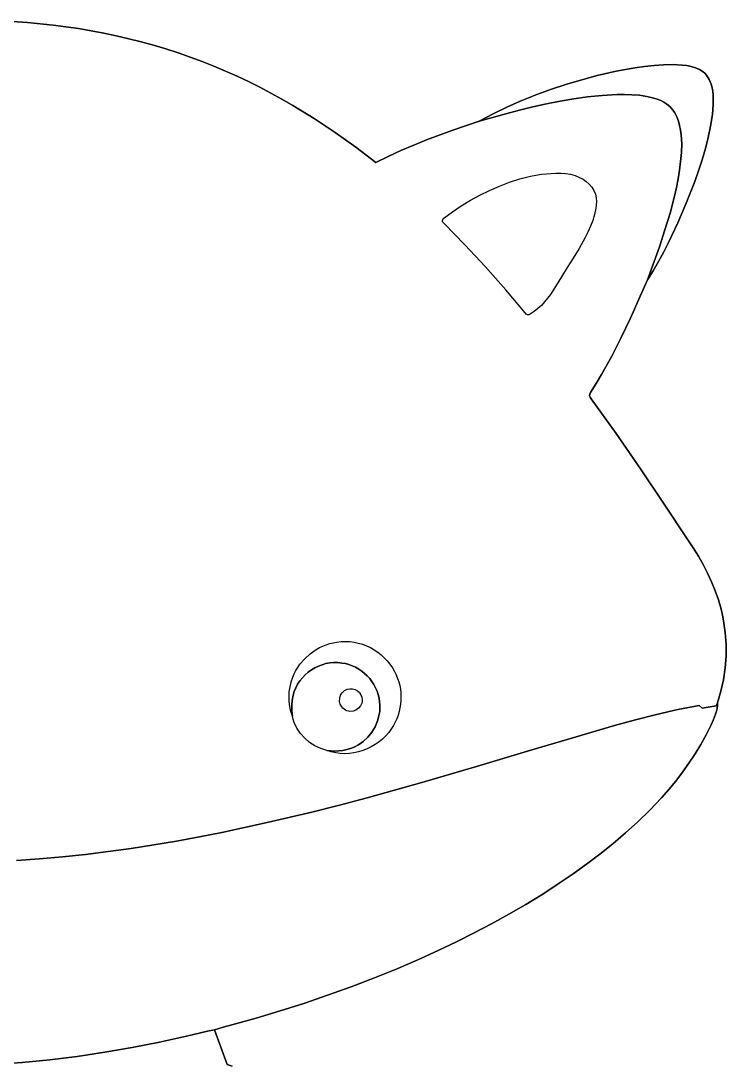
# Model space of a CAD drawing. Extents: x -1 to 957, y 1 to 1045.
# Drawn here: x 521 to 957, y 399 to 1045 of the extents above; entities that cross this region are included whole.
import ezdxf

# ---------------------------------------------------------------- set-up
doc = ezdxf.new("R2010")
doc.units = 0

msp = doc.modelspace()

# ---------------------------------------------------------------- linework, layer by layer
for p, q in [((508.739, 1045), (524.579703, 1043.995117)), ((524.579703, 1043.995117), (508.739, 1045)), ((524.579703, 1043.995117), (540.379625, 1042.409688)), ((540.379625, 1042.409688), (524.579703, 1043.995117)), ((540.379625, 1042.409688), (548.255064, 1041.394214)), ((548.255064, 1041.394214), (540.379625, 1042.409688)), ((548.255064, 1041.394214), (556.109234, 1040.227539)), ((556.109234, 1040.227539), (548.255064, 1041.394214)), ((556.109234, 1040.227539), (563.938443, 1038.907642)), ((563.938443, 1038.907642), (556.109234, 1040.227539)), ((563.938443, 1038.907642), (571.739, 1037.4325)), ((571.739, 1037.4325), (563.938443, 1038.907642)), ((571.739, 1037.4325), (579.507213, 1035.800093)), ((579.507213, 1035.800093), (571.739, 1037.4325)), ((579.507213, 1035.800093), (587.239391, 1034.008398)), ((587.239391, 1034.008398), (579.507213, 1035.800093)), ((587.239391, 1034.008398), (594.931842, 1032.055396)), ((594.931842, 1032.055396), (587.239391, 1034.008398)), ((594.931842, 1032.055396), (602.580875, 1029.939063)), ((602.580875, 1029.939063), (594.931842, 1032.055396)), ((602.580875, 1029.939063), (610.182799, 1027.657378)), ((610.182799, 1027.657378), (602.580875, 1029.939063)), ((610.182799, 1027.657378), (617.733922, 1025.20832)), ((617.733922, 1025.20832), (610.182799, 1027.657378)), ((617.733922, 1025.20832), (625.230553, 1022.589868)), ((625.230553, 1022.589868), (617.733922, 1025.20832)), ((625.230553, 1022.589868), (632.669, 1019.8)), ((632.669, 1019.8), (625.230553, 1022.589868)), ((632.669, 1019.8), (639.918375, 1016.940062)), ((639.918375, 1016.940062), (632.669, 1019.8)), ((639.918375, 1016.940062), (647.100719, 1013.92398)), ((647.100719, 1013.92398), (639.918375, 1016.940062)), ((900.33525, 1015.99625), (894.467926, 1014.97623)), ((894.467926, 1014.97623), (900.33525, 1015.99625)), ((906.225543, 1016.844238), (900.33525, 1015.99625)), ((900.33525, 1015.99625), (906.225543, 1016.844238)), ((912.137281, 1017.493594), (906.225543, 1016.844238)), ((906.225543, 1016.844238), (912.137281, 1017.493594)), ((918.068941, 1017.917715), (912.137281, 1017.493594)), ((912.137281, 1017.493594), (918.068941, 1017.917715)), ((924.019, 1018.09), (918.068941, 1017.917715)), ((918.068941, 1017.917715), (924.019, 1018.09)), ((929.52775, 1017.645781), (924.019, 1018.09)), ((924.019, 1018.09), (929.52775, 1017.645781)), ((932.333453, 1017.321309), (929.52775, 1017.645781)), ((929.52775, 1017.645781), (932.333453, 1017.321309)), ((935.0965, 1016.82375), (932.333453, 1017.321309)), ((932.333453, 1017.321309), (935.0965, 1016.82375)), ((937.759234, 1016.074473), (935.0965, 1016.82375)), ((935.0965, 1016.82375), (937.759234, 1016.074473)), ((940.264, 1014.994844), (937.759234, 1016.074473)), ((937.759234, 1016.074473), (940.264, 1014.994844)), ((942.553141, 1013.50623), (940.264, 1014.994844)), ((940.264, 1014.994844), (942.553141, 1013.50623)), ((647.100719, 1013.92398), (654.214859, 1010.755479)), ((654.214859, 1010.755479), (647.100719, 1013.92398)), ((654.214859, 1010.755479), (661.259625, 1007.438281)), ((661.259625, 1007.438281), (654.214859, 1010.755479)), ((867.555543, 1008.5765), (858.140719, 1005.787187)), ((858.140719, 1005.787187), (867.555543, 1008.5765)), ((877.019, 1011.15), (867.555543, 1008.5765)), ((867.555543, 1008.5765), (877.019, 1011.15)), ((888.625094, 1013.810781), (877.019, 1011.15)), ((877.019, 1011.15), (888.625094, 1013.810781)), ((894.467926, 1014.97623), (888.625094, 1013.810781)), ((888.625094, 1013.810781), (894.467926, 1014.97623)), ((943.598834, 1012.583982), (942.553141, 1013.50623)), ((942.553141, 1013.50623), (943.598834, 1012.583982)), ((944.569, 1011.53), (943.598834, 1012.583982)), ((943.598834, 1012.583982), (944.569, 1011.53)), ((946.264098, 1008.809098), (944.569, 1011.53)), ((944.569, 1011.53), (946.264098, 1008.809098)), ((947.449781, 1005.908594), (946.264098, 1008.809098)), ((946.264098, 1008.809098), (947.449781, 1005.908594)), ((661.259625, 1007.438281), (668.233844, 1003.976111)), ((668.233844, 1003.976111), (661.259625, 1007.438281)), ((668.233844, 1003.976111), (675.136344, 1000.372691)), ((675.136344, 1000.372691), (668.233844, 1003.976111)), ((848.797848, 1002.753844), (839.55025, 999.44825)), ((839.55025, 999.44825), (848.797848, 1002.753844)), ((858.140719, 1005.787187), (848.797848, 1002.753844)), ((848.797848, 1002.753844), (858.140719, 1005.787187)), ((948.205387, 1002.869293), (947.449781, 1005.908594)), ((947.449781, 1005.908594), (948.205387, 1002.869293)), ((948.61025, 999.732), (948.205387, 1002.869293)), ((948.205387, 1002.869293), (948.61025, 999.732)), ((675.136344, 1000.372691), (681.965953, 996.631747)), ((681.965953, 996.631747), (675.136344, 1000.372691)), ((681.965953, 996.631747), (688.7215, 992.757)), ((688.7215, 992.757), (681.965953, 996.631747)), ((830.421246, 995.842188), (821.434156, 991.907438)), ((821.434156, 991.907438), (830.421246, 995.842188)), ((839.55025, 999.44825), (830.421246, 995.842188)), ((830.421246, 995.842188), (839.55025, 999.44825)), ((854.042906, 995.281656), (862.511441, 996.751832)), ((862.511441, 996.751832), (854.042906, 995.281656)), ((862.511441, 996.751832), (871.019, 997.999)), ((871.019, 997.999), (862.511441, 996.751832)), ((871.019, 997.999), (880.144625, 998.904141)), ((880.144625, 998.904141), (871.019, 997.999)), ((880.144625, 998.904141), (889.3115, 999.464375)), ((889.3115, 999.464375), (880.144625, 998.904141)), ((889.3115, 999.464375), (893.896344, 999.518971)), ((893.896344, 999.518971), (889.3115, 999.464375)), ((893.896344, 999.518971), (898.474625, 999.371922)), ((898.474625, 999.371922), (893.896344, 999.518971)), ((898.474625, 999.371922), (903.040719, 998.984756)), ((903.040719, 998.984756), (898.474625, 999.371922)), ((903.040719, 998.984756), (907.589, 998.319)), ((907.589, 998.319), (903.040719, 998.984756)), ((907.589, 998.319), (911.964, 997.298687)), ((911.964, 997.298687), (907.589, 998.319)), ((911.964, 997.298687), (914.129469, 996.614977)), ((914.129469, 996.614977), (911.964, 997.298687)), ((914.129469, 996.614977), (916.234, 995.7815)), ((916.234, 995.7815), (914.129469, 996.614977)), ((916.234, 995.7815), (918.242906, 994.772711)), ((918.242906, 994.772711), (916.234, 995.7815)), ((948.743707, 996.53752), (948.61025, 999.732)), ((948.61025, 999.732), (948.743707, 996.53752)), ((948.685094, 993.326656), (948.743707, 996.53752)), ((948.743707, 996.53752), (948.685094, 993.326656)), ((688.7215, 992.757), (702.005719, 984.620996)), ((702.005719, 984.620996), (688.7215, 992.757)), ((821.434156, 991.907438), (812.612301, 987.615781)), ((812.612301, 987.615781), (821.434156, 991.907438)), ((820.533219, 987.585719), (828.858551, 989.740504)), ((828.858551, 989.740504), (820.533219, 987.585719)), ((828.858551, 989.740504), (837.21775, 991.75525)), ((837.21775, 991.75525), (828.858551, 989.740504)), ((837.21775, 991.75525), (845.612105, 993.609215)), ((845.612105, 993.609215), (837.21775, 991.75525)), ((845.612105, 993.609215), (854.042906, 995.281656)), ((854.042906, 995.281656), (845.612105, 993.609215)), ((918.242906, 994.772711), (920.1215, 993.563063)), ((920.1215, 993.563063), (918.242906, 994.772711)), ((920.1215, 993.563063), (921.835094, 992.127008)), ((921.835094, 992.127008), (920.1215, 993.563063)), ((921.835094, 992.127008), (923.349, 990.439)), ((923.349, 990.439), (921.835094, 992.127008)), ((923.349, 990.439), (924.925348, 988.073609)), ((924.925348, 988.073609), (923.349, 990.439)), ((948.309, 987.019), (948.685094, 993.326656)), ((948.685094, 993.326656), (948.309, 987.019)), ((702.005719, 984.620996), (714.979625, 975.994469)), ((714.979625, 975.994469), (702.005719, 984.620996)), ((787.664625, 977.349312), (803.979, 982.939)), ((803.979, 982.939), (787.664625, 977.349312)), ((812.612301, 987.615781), (803.979, 982.939)), ((803.979, 982.939), (812.612301, 987.615781)), ((803.979, 982.939), (820.533219, 987.585719)), ((820.533219, 987.585719), (803.979, 982.939)), ((924.925348, 988.073609), (926.191031, 985.563375)), ((926.191031, 985.563375), (924.925348, 988.073609)), ((926.191031, 985.563375), (927.182262, 982.935953)), ((927.182262, 982.935953), (926.191031, 985.563375)), ((927.182262, 982.935953), (927.93525, 980.219)), ((927.93525, 980.219), (927.182262, 982.935953)), ((947.155152, 979.952945), (948.309, 987.019)), ((948.309, 987.019), (947.155152, 979.952945)), ((771.4815, 971.3715), (787.664625, 977.349312)), ((787.664625, 977.349312), (771.4815, 971.3715)), ((927.93525, 980.219), (928.486207, 977.440172)), ((928.486207, 977.440172), (927.93525, 980.219)), ((928.486207, 977.440172), (928.871344, 974.627125)), ((928.871344, 974.627125), (928.486207, 977.440172)), ((945.676344, 972.957437), (947.155152, 979.952945)), ((947.155152, 979.952945), (945.676344, 972.957437)), ((714.979625, 975.994469), (727.633844, 966.907207)), ((727.633844, 966.907207), (714.979625, 975.994469)), ((763.474312, 968.169664), (771.4815, 971.3715)), ((771.4815, 971.3715), (763.474312, 968.169664)), ((928.871344, 974.627125), (929.289, 969.009)), ((929.289, 969.009), (928.871344, 974.627125)), ((943.910426, 966.028961), (945.676344, 972.957437)), ((945.676344, 972.957437), (943.910426, 966.028961)), ((727.633844, 966.907207), (739.959, 957.389)), ((739.959, 957.389), (727.633844, 966.907207)), ((747.699, 961.205367), (755.542125, 964.789937)), ((755.542125, 964.789937), (747.699, 961.205367)), ((755.542125, 964.789937), (763.474312, 968.169664)), ((763.474312, 968.169664), (755.542125, 964.789937)), ((929.03587, 963.535929), (928.564742, 958.099273)), ((928.564742, 958.099273), (929.03587, 963.535929)), ((929.289, 969.009), (929.03587, 963.535929)), ((929.03587, 963.535929), (929.289, 969.009)), ((941.89525, 959.164), (943.910426, 966.028961)), ((943.910426, 966.028961), (941.89525, 959.164)), ((739.959, 957.389), (747.699, 961.205367)), ((747.699, 961.205367), (739.959, 957.389)), ((928.564742, 958.099273), (927.891759, 952.697247)), ((927.891759, 952.697247), (928.564742, 958.099273)), ((939.668668, 952.359039), (941.89525, 959.164)), ((941.89525, 959.164), (939.668668, 952.359039)), ((842.499, 950.239), (848.4615, 950.67025)), ((848.4615, 950.67025), (851.475094, 950.796578)), ((851.475094, 950.796578), (854.484, 950.7865)), ((854.484, 950.7865), (857.468531, 950.582359)), ((857.468531, 950.582359), (860.409, 950.1265)), ((927.891759, 952.697247), (927.033063, 947.328063)), ((927.033063, 947.328063), (927.891759, 952.697247)), ((937.268531, 945.610562), (939.668668, 952.359039)), ((939.668668, 952.359039), (937.268531, 945.610562)), ((816.555875, 942.790562), (822.769937, 945.153961)), ((822.769937, 945.153961), (829.059, 947.279)), ((829.059, 947.279), (835.73775, 948.9465)), ((835.73775, 948.9465), (839.101031, 949.672438)), ((839.101031, 949.672438), (842.499, 950.239)), ((860.409, 950.1265), (863.285719, 949.361266)), ((863.285719, 949.361266), (866.079, 948.229)), ((866.079, 948.229), (868.212516, 947.084449)), ((868.212516, 947.084449), (870.219, 945.670719)), ((870.219, 945.670719), (872.043609, 944.013941)), ((872.043609, 944.013941), (873.6315, 942.14025)), ((927.033063, 947.328063), (926.004796, 941.989933)), ((926.004796, 941.989933), (927.033063, 947.328063)), ((932.099, 932.269), (937.268531, 945.610562)), ((937.268531, 945.610562), (932.099, 932.269)), ((804.4465, 937.299), (810.44025, 940.176383)), ((810.44025, 940.176383), (816.555875, 942.790562)), ((873.6315, 942.14025), (874.927828, 940.075777)), ((874.927828, 940.075777), (875.87775, 937.846656)), ((875.87775, 937.846656), (876.426422, 935.47902)), ((926.004796, 941.989933), (924.823102, 936.68107)), ((924.823102, 936.68107), (926.004796, 941.989933)), ((792.918375, 930.704938), (798.598062, 934.145992)), ((798.598062, 934.145992), (804.4465, 937.299)), ((876.519, 932.999), (876.127965, 929.112633)), ((876.426422, 935.47902), (876.519, 932.999)), ((924.823102, 936.68107), (922.064, 926.144)), ((922.064, 926.144), (924.823102, 936.68107)), ((926.78275, 920.072125), (932.099, 932.269)), ((932.099, 932.269), (926.78275, 920.072125)), ((782.159, 922.909), (787.430875, 926.963414)), ((787.430875, 926.963414), (792.918375, 930.704938)), ((875.351969, 925.317438), (874.246676, 921.608023)), ((876.127965, 929.112633), (875.351969, 925.317438)), ((922.064, 926.144), (918.884898, 915.702555)), ((918.884898, 915.702555), (922.064, 926.144)), ((781.21775, 921.46275), (781.483531, 922.261344)), ((781.392594, 920.654781), (781.21775, 921.46275)), ((782.039, 919.979), (781.392594, 920.654781)), ((781.483531, 922.261344), (782.159, 922.909)), ((795.168219, 906.560875), (782.039, 919.979)), ((874.246676, 921.608023), (872.86775, 917.979)), ((921.1065, 908.029), (926.78275, 920.072125)), ((926.78275, 920.072125), (921.1065, 908.029)), ((871.270855, 914.424977), (869.511656, 910.940563)), ((872.86775, 917.979), (871.270855, 914.424977)), ((918.884898, 915.702555), (915.414938, 905.342437)), ((915.414938, 905.342437), (918.884898, 915.702555)), ((807.94775, 892.809), (795.168219, 906.560875)), ((869.511656, 910.940563), (865.729, 904.159)), ((915.414938, 905.342437), (908.119, 884.809)), ((908.119, 884.809), (915.414938, 905.342437)), ((918.090016, 902.096734), (921.1065, 908.029)), ((921.1065, 908.029), (918.090016, 902.096734)), ((865.729, 904.159), (862.166656, 898.271187)), ((914.9315, 896.240875), (918.090016, 902.096734)), ((918.090016, 902.096734), (914.9315, 896.240875)), ((820.380406, 878.742125), (807.94775, 892.809)), ((858.48525, 892.4565), (854.798219, 886.645562)), ((862.166656, 898.271187), (858.48525, 892.4565)), ((911.613609, 890.474078), (914.9315, 896.240875)), ((914.9315, 896.240875), (911.613609, 890.474078)), ((854.798219, 886.645562), (851.219, 880.769)), ((908.119, 884.809), (911.613609, 890.474078)), ((911.613609, 890.474078), (908.119, 884.809)), ((851.219, 880.769), (848.016188, 875.850875)), ((908.119, 884.809), (905.31275, 878.856344)), ((905.31275, 878.856344), (908.119, 884.809)), ((832.469, 864.379), (820.380406, 878.742125)), ((846.279898, 873.469859), (844.429, 871.184)), ((848.016188, 875.850875), (846.279898, 873.469859)), ((902.6865, 872.82025), (900.0865, 866.771031)), ((900.0865, 866.771031), (902.6865, 872.82025)), ((905.31275, 878.856344), (902.6865, 872.82025)), ((902.6865, 872.82025), (905.31275, 878.856344)), ((840.309313, 867.027125), (838.003492, 865.220797)), ((842.444977, 869.025641), (840.309313, 867.027125)), ((844.429, 871.184), (842.444977, 869.025641)), ((900.0865, 866.771031), (897.359, 860.779)), ((897.359, 860.779), (900.0865, 866.771031)), ((833.060719, 863.691031), (832.469, 864.379)), ((833.82025, 863.29275), (833.060719, 863.691031)), ((834.664156, 863.252594), (833.82025, 863.29275)), ((835.509, 863.639), (834.664156, 863.252594)), ((838.003492, 865.220797), (835.509, 863.639)), ((897.359, 860.779), (891.767125, 849.103219)), ((891.767125, 849.103219), (897.359, 860.779)), ((891.767125, 849.103219), (885.9465, 837.53525)), ((885.9465, 837.53525), (891.767125, 849.103219)), ((885.9465, 837.53525), (879.724625, 826.186656)), ((879.724625, 826.186656), (885.9465, 837.53525)), ((879.724625, 826.186656), (876.409312, 820.629488)), ((876.409312, 820.629488), (879.724625, 826.186656)), ((872.929, 815.169), (872.369625, 814.188531)), ((872.369625, 814.188531), (872.929, 815.169)), ((876.409312, 820.629488), (872.929, 815.169)), ((872.929, 815.169), (876.409312, 820.629488)), ((872.369625, 814.188531), (872.309, 813.17525)), ((872.309, 813.17525), (872.369625, 814.188531)), ((872.309, 813.17525), (872.653375, 812.186344)), ((872.653375, 812.186344), (872.309, 813.17525)), ((872.653375, 812.186344), (873.309, 811.279)), ((873.309, 811.279), (872.653375, 812.186344)), ((873.309, 811.279), (888.644156, 789.74025)), ((888.644156, 789.74025), (873.309, 811.279)), ((888.644156, 789.74025), (903.66525, 767.984)), ((903.66525, 767.984), (888.644156, 789.74025)), ((903.66525, 767.984), (918.448219, 746.06275)), ((918.448219, 746.06275), (903.66525, 767.984)), ((918.448219, 746.06275), (933.069, 724.029)), ((933.069, 724.029), (918.448219, 746.06275)), ((933.069, 724.029), (936.392711, 719.063045)), ((936.392711, 719.063045), (933.069, 724.029)), ((936.392711, 719.063045), (939.551187, 713.982609)), ((939.551187, 713.982609), (936.392711, 719.063045)), ((939.551187, 713.982609), (942.517945, 708.787588)), ((942.517945, 708.787588), (939.551187, 713.982609)), ((942.517945, 708.787588), (945.2665, 703.477875)), ((945.2665, 703.477875), (942.517945, 708.787588)), ((945.2665, 703.477875), (947.770367, 698.053365)), ((947.770367, 698.053365), (945.2665, 703.477875)), ((947.770367, 698.053365), (950.003062, 692.513953)), ((950.003062, 692.513953), (947.770367, 698.053365)), ((950.003062, 692.513953), (951.938102, 686.859533)), ((951.938102, 686.859533), (950.003062, 692.513953)), ((951.938102, 686.859533), (953.549, 681.09)), ((953.549, 681.09), (951.938102, 686.859533)), ((953.549, 681.09), (954.435851, 677.522358)), ((954.435851, 677.522358), (953.549, 681.09)), ((954.435851, 677.522358), (955.17443, 673.928555)), ((955.17443, 673.928555), (954.435851, 677.522358)), ((955.17443, 673.928555), (956.217437, 666.679688)), ((956.217437, 666.679688), (955.17443, 673.928555)), ((956.217437, 666.679688), (956.699352, 659.377852)), ((956.699352, 659.377852), (956.217437, 666.679688)), ((709.338053, 659.161499), (711.511734, 659.862539)), ((711.511734, 659.862539), (713.731236, 660.410825)), ((713.731236, 660.410825), (715.989, 660.8)), ((715.989, 660.8), (718.651119, 661.12251)), ((718.651119, 661.12251), (721.318453, 661.213984)), ((721.318453, 661.213984), (723.977467, 661.082217)), ((723.977467, 661.082217), (726.614625, 660.735)), ((726.614625, 660.735), (729.216393, 660.180127)), ((729.216393, 660.180127), (731.769234, 659.425391)), ((731.769234, 659.425391), (734.259615, 658.478584)), ((696.040172, 650.511133), (699.4215, 653.5875)), ((699.4215, 653.5875), (703.167516, 656.20543)), ((703.167516, 656.20543), (705.158385, 657.326587)), ((705.158385, 657.326587), (707.21775, 658.314062)), ((707.21775, 658.314062), (709.338053, 659.161499)), ((734.259615, 658.478584), (736.674, 657.3475)), ((736.674, 657.3475), (738.998854, 656.039932)), ((738.998854, 656.039932), (741.220641, 654.563672)), ((741.220641, 654.563672), (743.325826, 652.926514)), ((956.699352, 659.377852), (956.6415, 652.0575)), ((956.6415, 652.0575), (956.699352, 659.377852)), ((691.784244, 645.148267), (693.084, 647.027187)), ((693.084, 647.027187), (696.040172, 650.511133)), ((706.80317, 646.779001), (704.507984, 645.89252)), ((704.507984, 645.89252), (706.80317, 646.779001)), ((709.1665, 647.455469), (706.80317, 646.779001)), ((706.80317, 646.779001), (709.1665, 647.455469)), ((711.581861, 647.910862), (709.1665, 647.455469)), ((709.1665, 647.455469), (711.581861, 647.910862)), ((714.033141, 648.134121), (711.581861, 647.910862)), ((711.581861, 647.910862), (714.033141, 648.134121)), ((716.504225, 648.114187), (714.033141, 648.134121)), ((714.033141, 648.134121), (716.504225, 648.114187)), ((718.979, 647.84), (716.504225, 648.114187)), ((716.504225, 648.114187), (718.979, 647.84)), ((721.216036, 647.470073), (718.979, 647.84)), ((718.979, 647.84), (721.216036, 647.470073)), ((723.397789, 646.899961), (721.216036, 647.470073)), ((721.216036, 647.470073), (723.397789, 646.899961)), ((725.513976, 646.140415), (723.397789, 646.899961)), ((723.397789, 646.899961), (725.513976, 646.140415)), ((743.325826, 652.926514), (745.300875, 651.13625)), ((745.300875, 651.13625), (747.132252, 649.200674)), ((747.132252, 649.200674), (748.806422, 647.127578)), ((748.806422, 647.127578), (750.30985, 644.924756)), ((956.6415, 652.0575), (956.065211, 644.753086)), ((956.065211, 644.753086), (956.6415, 652.0575)), ((688.689, 639.04), (689.579186, 641.148315)), ((689.579186, 641.148315), (690.613453, 643.186523)), ((690.613453, 643.186523), (691.784244, 645.148267)), ((696.330953, 640.467637), (694.618189, 638.696975)), ((694.618189, 638.696975), (696.330953, 640.467637)), ((698.192428, 642.083582), (696.330953, 640.467637)), ((696.330953, 640.467637), (698.192428, 642.083582)), ((700.1865, 643.53375), (698.192428, 642.083582)), ((698.192428, 642.083582), (700.1865, 643.53375)), ((702.297057, 644.807083), (700.1865, 643.53375)), ((700.1865, 643.53375), (702.297057, 644.807083)), ((704.507984, 645.89252), (702.297057, 644.807083)), ((702.297057, 644.807083), (704.507984, 645.89252)), ((727.554312, 645.202188), (725.513976, 646.140415)), ((725.513976, 646.140415), (727.554312, 645.202188)), ((729.508517, 644.09603), (727.554312, 645.202188)), ((727.554312, 645.202188), (729.508517, 644.09603)), ((731.366305, 642.832695), (729.508517, 644.09603)), ((729.508517, 644.09603), (731.366305, 642.832695)), ((733.117394, 641.422935), (731.366305, 642.832695)), ((731.366305, 642.832695), (733.117394, 641.422935)), ((734.7515, 639.8775), (733.117394, 641.422935)), ((733.117394, 641.422935), (734.7515, 639.8775)), ((750.30985, 644.924756), (751.629, 642.6)), ((751.629, 642.6), (752.657525, 640.509456)), ((752.657525, 640.509456), (753.530953, 638.354707)), ((956.065211, 644.753086), (954.991812, 637.499063)), ((954.991812, 637.499063), (956.065211, 644.753086)), ((686.979, 633.136875), (687.693844, 636.127578)), ((687.693844, 636.127578), (688.689, 639.04)), ((691.703248, 634.73574), (690.533297, 632.567285)), ((690.533297, 632.567285), (691.703248, 634.73574)), ((693.07025, 636.782656), (691.703248, 634.73574)), ((691.703248, 634.73574), (693.07025, 636.782656)), ((694.618189, 638.696975), (693.07025, 636.782656)), ((693.07025, 636.782656), (694.618189, 638.696975)), ((736.258341, 638.207144), (734.7515, 639.8775)), ((734.7515, 639.8775), (736.258341, 638.207144)), ((737.627633, 636.422617), (736.258341, 638.207144)), ((736.258341, 638.207144), (737.627633, 636.422617)), ((738.849093, 634.534673), (737.627633, 636.422617)), ((737.627633, 636.422617), (738.849093, 634.534673)), ((739.912437, 632.554063), (738.849093, 634.534673)), ((738.849093, 634.534673), (739.912437, 632.554063)), ((753.530953, 638.354707), (754.249811, 636.146082)), ((754.249811, 636.146082), (754.814625, 633.893906)), ((754.814625, 633.893906), (755.225924, 631.608508)), ((954.991812, 637.499063), (953.442633, 630.329883)), ((953.442633, 630.329883), (954.991812, 637.499063)), ((686.379, 627.02), (686.541656, 630.092734)), ((686.541656, 630.092734), (686.979, 633.136875)), ((688.849, 627.91), (688.281187, 624.705)), ((688.281187, 624.705), (688.849, 627.91)), ((689.57651, 630.288352), (688.849, 627.91)), ((688.849, 627.91), (689.57651, 630.288352)), ((690.533297, 632.567285), (689.57651, 630.288352)), ((689.57651, 630.288352), (690.533297, 632.567285)), ((717.7515, 626.02), (718.289469, 627.851445)), ((718.289469, 627.851445), (719.255875, 629.481562)), ((719.255875, 629.481562), (720.624469, 630.778398)), ((720.624469, 630.778398), (721.451383, 631.260601)), ((721.451383, 631.260601), (722.369, 631.61)), ((722.369, 631.61), (724.003785, 631.935938)), ((724.003785, 631.935938), (725.648531, 631.853125)), ((725.648531, 631.853125), (727.228824, 631.401875)), ((727.228824, 631.401875), (728.67025, 630.6225)), ((728.67025, 630.6225), (729.898395, 629.555312)), ((729.898395, 629.555312), (730.838844, 628.240625)), ((730.838844, 628.240625), (731.417184, 626.71875)), ((740.807384, 630.491538), (739.912437, 632.554063)), ((739.912437, 632.554063), (740.807384, 630.491538)), ((741.523648, 628.357852), (740.807384, 630.491538)), ((740.807384, 630.491538), (741.523648, 628.357852)), ((742.050948, 626.163755), (741.523648, 628.357852)), ((741.523648, 628.357852), (742.050948, 626.163755)), ((755.225924, 631.608508), (755.484234, 629.300215)), ((755.484234, 629.300215), (755.590084, 626.979353)), ((953.442633, 630.329883), (951.439, 623.28)), ((951.439, 623.28), (953.442633, 630.329883)), ((686.488219, 623.943516), (686.379, 627.02)), ((686.8665, 620.888125), (686.488219, 623.943516)), ((687.511031, 617.878672), (686.8665, 620.888125)), ((688.281187, 624.705), (688.094, 621.455)), ((688.094, 621.455), (688.281187, 624.705)), ((688.094, 621.455), (688.176813, 618.19)), ((688.176813, 618.19), (688.094, 621.455)), ((717.668219, 624.11918), (717.7515, 626.02)), ((718.065875, 622.280937), (717.668219, 624.11918)), ((718.970719, 620.637227), (718.065875, 622.280937)), ((719.621539, 619.929556), (718.970719, 620.637227)), ((730.631031, 621.276094), (729.374918, 619.819316)), ((731.085599, 622.121633), (730.631031, 621.276094)), ((731.402691, 623.034512), (731.085599, 622.121633)), ((731.565946, 624.006658), (731.402691, 623.034512)), ((731.417184, 626.71875), (731.559, 625.03)), ((731.559, 625.03), (731.565946, 624.006658)), ((742.379, 623.92), (742.050948, 626.163755)), ((742.050948, 626.163755), (742.379, 623.92)), ((742.560157, 621.923584), (742.379, 623.92)), ((742.379, 623.92), (742.560157, 621.923584)), ((742.581852, 619.926641), (742.560157, 621.923584)), ((742.560157, 621.923584), (742.581852, 619.926641)), ((755.34651, 622.341233), (754.998141, 620.044629)), ((755.544, 624.65625), (755.34651, 622.341233)), ((755.590084, 626.979353), (755.544, 624.65625)), ((940.099, 621.54), (926.861734, 618.992168)), ((926.861734, 618.992168), (940.099, 621.54)), ((941.919, 619.83), (940.099, 621.54)), ((940.099, 621.54), (941.919, 619.83)), ((950.629, 621.44), (941.919, 619.83)), ((941.919, 619.83), (950.629, 621.44)), ((951.439, 623.28), (950.629, 621.44)), ((950.629, 621.44), (951.439, 623.28)), ((951.206969, 619.690313), (951.436012, 621.463008)), ((951.436012, 621.463008), (951.206969, 619.690313)), ((951.436012, 621.463008), (951.439, 623.28)), ((951.439, 623.28), (951.436012, 621.463008)), ((688.419, 614.94), (687.511031, 617.878672)), ((688.176813, 618.19), (688.419, 614.94)), ((688.419, 614.94), (688.176813, 618.19)), ((688.926625, 613.006851), (688.419, 614.94)), ((720.409, 619.32), (719.621539, 619.929556)), ((721.237015, 618.727913), (720.409, 619.32)), ((722.123902, 618.30002), (721.237015, 618.727913)), ((723.053299, 618.02825), (722.123902, 618.30002)), ((724.008844, 617.904531), (723.053299, 618.02825)), ((725.932926, 618.068965), (724.008844, 617.904531)), ((727.76525, 618.72875), (725.932926, 618.068965)), ((729.374918, 619.819316), (727.76525, 618.72875)), ((741.17068, 612.115234), (742.166187, 615.9675)), ((742.166187, 615.9675), (741.17068, 612.115234)), ((742.166187, 615.9675), (742.448917, 617.938252)), ((742.448917, 617.938252), (742.166187, 615.9675)), ((742.448917, 617.938252), (742.581852, 619.926641)), ((742.581852, 619.926641), (742.448917, 617.938252)), ((753.850875, 615.547969), (753.053033, 613.368567)), ((754.49942, 617.776765), (753.850875, 615.547969)), ((754.998141, 620.044629), (754.49942, 617.776765)), ((913.72525, 616.022344), (900.671266, 612.711035)), ((900.671266, 612.711035), (913.72525, 616.022344)), ((926.861734, 618.992168), (913.72525, 616.022344)), ((913.72525, 616.022344), (926.861734, 618.992168)), ((948.852906, 612.915938), (950.23525, 616.2525)), ((950.23525, 616.2525), (948.852906, 612.915938)), ((950.23525, 616.2525), (950.793004, 617.955586)), ((950.793004, 617.955586), (950.23525, 616.2525)), ((950.793004, 617.955586), (951.206969, 619.690313)), ((951.206969, 619.690313), (950.793004, 617.955586)), ((689.575152, 611.126523), (688.926625, 613.006851)), ((691.268844, 607.549062), (689.575152, 611.126523)), ((737.59482, 605.021953), (739.634, 608.4425)), ((739.634, 608.4425), (737.59482, 605.021953)), ((739.634, 608.4425), (741.17068, 612.115234)), ((741.17068, 612.115234), (739.634, 608.4425)), ((751.011568, 609.199255), (749.769, 607.23)), ((752.106422, 611.248887), (751.011568, 609.199255)), ((753.053033, 613.368567), (752.106422, 611.248887)), ((887.6815, 609.13875), (861.8215, 601.533281)), ((861.8215, 601.533281), (887.6815, 609.13875)), ((900.671266, 612.711035), (887.6815, 609.13875)), ((887.6815, 609.13875), (900.671266, 612.711035)), ((944.347945, 603.47459), (947.389, 609.63)), ((947.389, 609.63), (944.347945, 603.47459)), ((947.389, 609.63), (948.852906, 612.915938)), ((948.852906, 612.915938), (947.389, 609.63)), ((693.447926, 604.25707), (691.268844, 607.549062)), ((696.06025, 601.3), (693.447926, 604.25707)), ((699.053668, 598.727305), (696.06025, 601.3)), ((732.163648, 599.228047), (735.091813, 601.92625)), ((735.091813, 601.92625), (732.163648, 599.228047)), ((735.091813, 601.92625), (737.59482, 605.021953)), ((737.59482, 605.021953), (735.091813, 601.92625)), ((746.253004, 602.773281), (744.221673, 600.789375)), ((748.107997, 604.922891), (746.253004, 602.773281)), ((749.769, 607.23), (748.107997, 604.922891)), ((861.8215, 601.533281), (835.999, 593.85)), ((835.999, 593.85), (861.8215, 601.533281)), ((941.053063, 597.453594), (944.347945, 603.47459)), ((944.347945, 603.47459), (941.053063, 597.453594)), ((702.376031, 596.588437), (699.053668, 598.727305)), ((705.975191, 594.932852), (702.376031, 596.588437)), ((709.799, 593.81), (705.975191, 594.932852)), ((722.018141, 594.248672), (724.373375, 594.94625)), ((724.373375, 594.94625), (722.018141, 594.248672)), ((724.373375, 594.94625), (726.656422, 595.861328)), ((726.656422, 595.861328), (724.373375, 594.94625)), ((726.656422, 595.861328), (728.849, 597)), ((728.849, 597), (726.656422, 595.861328)), ((728.849, 597), (730.552218, 598.050713)), ((730.552218, 598.050713), (728.849, 597)), ((730.552218, 598.050713), (732.163648, 599.228047)), ((732.163648, 599.228047), (730.552218, 598.050713)), ((737.246168, 595.913906), (734.686, 594.674844)), ((739.700604, 597.351484), (737.246168, 595.913906)), ((742.031656, 598.979375), (739.700604, 597.351484)), ((744.221673, 600.789375), (742.031656, 598.979375)), ((937.516773, 591.571113), (941.053063, 597.453594)), ((941.053063, 597.453594), (937.516773, 591.571113)), ((712.516449, 592.893281), (709.799, 593.81)), ((709.799, 593.81), (712.240953, 593.511484)), ((712.240953, 593.511484), (709.799, 593.81)), ((712.240953, 593.511484), (714.702125, 593.4)), ((714.702125, 593.4), (712.240953, 593.511484)), ((715.287027, 592.248906), (712.516449, 592.893281)), ((714.702125, 593.4), (717.164234, 593.481641)), ((717.164234, 593.481641), (714.702125, 593.4)), ((718.093084, 591.868672), (715.287027, 592.248906)), ((717.164234, 593.481641), (719.609, 593.7625)), ((719.609, 593.7625), (717.164234, 593.481641)), ((720.916969, 591.744375), (718.093084, 591.868672)), ((719.609, 593.7625), (722.018141, 594.248672)), ((722.018141, 594.248672), (719.609, 593.7625)), ((723.741029, 591.867812), (720.916969, 591.744375)), ((726.547613, 592.230781), (723.741029, 591.867812)), ((729.319071, 592.825078), (726.547613, 592.230781)), ((732.03775, 593.6425), (729.319071, 592.825078)), ((734.686, 594.674844), (732.03775, 593.6425)), ((835.999, 593.85), (802.279469, 583.776719)), ((802.279469, 583.776719), (835.999, 593.85)), ((933.7515, 585.83125), (937.516773, 591.571113)), ((937.516773, 591.571113), (933.7515, 585.83125)), ((802.279469, 583.776719), (768.49525, 573.91625)), ((768.49525, 573.91625), (802.279469, 583.776719)), ((929.769664, 580.238105), (933.7515, 585.83125)), ((933.7515, 585.83125), (929.769664, 580.238105)), ((925.583687, 574.795781), (929.769664, 580.238105)), ((929.769664, 580.238105), (925.583687, 574.795781)), ((768.49525, 573.91625), (734.592906, 564.477656)), ((734.592906, 564.477656), (768.49525, 573.91625)), ((916.649, 564.38), (921.205992, 569.508379)), ((921.205992, 569.508379), (916.649, 564.38)), ((921.205992, 569.508379), (925.583687, 574.795781)), ((925.583687, 574.795781), (921.205992, 569.508379)), ((734.592906, 564.477656), (717.580738, 559.981895)), ((717.580738, 559.981895), (734.592906, 564.477656)), ((909.557047, 556.878496), (916.649, 564.38)), ((916.649, 564.38), (909.557047, 556.878496)), ((717.580738, 559.981895), (700.519, 555.67)), ((700.519, 555.67), (717.580738, 559.981895)), ((902.19275, 549.652969), (909.557047, 556.878496)), ((909.557047, 556.878496), (902.19275, 549.652969)), ((700.519, 555.67), (672.78107, 549.098945)), ((672.78107, 549.098945), (700.519, 555.67)), ((894.577203, 542.694395), (902.19275, 549.652969)), ((902.19275, 549.652969), (894.577203, 542.694395)), ((644.888687, 543.084063), (630.888751, 540.318364)), ((630.888751, 540.318364), (644.888687, 543.084063)), ((658.853351, 546.015347), (644.888687, 543.084063)), ((644.888687, 543.084063), (658.853351, 546.015347)), ((672.78107, 549.098945), (658.853351, 546.015347)), ((658.853351, 546.015347), (672.78107, 549.098945)), ((616.855211, 537.731523), (602.789737, 535.336812)), ((602.789737, 535.336812), (616.855211, 537.731523)), ((630.888751, 540.318364), (616.855211, 537.731523)), ((616.855211, 537.731523), (630.888751, 540.318364)), ((886.7315, 535.99375), (894.577203, 542.694395)), ((894.577203, 542.694395), (886.7315, 535.99375)), ((574.569669, 531.17686), (560.418414, 529.438164)), ((560.418414, 529.438164), (574.569669, 531.17686)), ((588.694, 533.1475), (574.569669, 531.17686)), ((574.569669, 531.17686), (588.694, 533.1475)), ((602.789737, 535.336812), (588.694, 533.1475)), ((588.694, 533.1475), (602.789737, 535.336812)), ((878.676734, 529.542012), (886.7315, 535.99375)), ((886.7315, 535.99375), (878.676734, 529.542012)), ((532.041812, 526.709687), (517.819806, 525.74645)), ((517.819806, 525.74645), (532.041812, 526.709687)), ((546.241905, 527.944683), (532.041812, 526.709687)), ((532.041812, 526.709687), (546.241905, 527.944683)), ((560.418414, 529.438164), (546.241905, 527.944683)), ((546.241905, 527.944683), (560.418414, 529.438164)), ((870.434, 523.330156), (878.676734, 529.542012)), ((878.676734, 529.542012), (870.434, 523.330156)), ((853.469, 511.59), (862.024391, 517.34916)), ((862.024391, 517.34916), (853.469, 511.59)), ((862.024391, 517.34916), (870.434, 523.330156)), ((870.434, 523.330156), (862.024391, 517.34916)), ((843.264176, 504.926445), (853.469, 511.59)), ((853.469, 511.59), (843.264176, 504.926445)), ((832.887906, 498.543437), (843.264176, 504.926445)), ((843.264176, 504.926445), (832.887906, 498.543437)), ((822.356246, 492.422461), (832.887906, 498.543437)), ((832.887906, 498.543437), (822.356246, 492.422461)), ((811.68525, 486.545), (822.356246, 492.422461)), ((822.356246, 492.422461), (811.68525, 486.545)), ((800.890973, 480.892539), (811.68525, 486.545)), ((811.68525, 486.545), (800.890973, 480.892539)), ((789.989469, 475.446562), (800.890973, 480.892539)), ((800.890973, 480.892539), (789.989469, 475.446562)), ((778.996793, 470.188555), (789.989469, 475.446562)), ((789.989469, 475.446562), (778.996793, 470.188555)), ((767.929, 465.1), (778.996793, 470.188555)), ((778.996793, 470.188555), (767.929, 465.1)), ((753.68148, 458.979375), (767.929, 465.1)), ((767.929, 465.1), (753.68148, 458.979375)), ((724.83816, 447.586563), (739.315719, 453.141875)), ((739.315719, 453.141875), (724.83816, 447.586563)), ((739.315719, 453.141875), (753.68148, 458.979375)), ((753.68148, 458.979375), (739.315719, 453.141875)), ((710.25525, 442.3125), (724.83816, 447.586563)), ((724.83816, 447.586563), (710.25525, 442.3125)), ((695.573434, 437.31875), (710.25525, 442.3125)), ((710.25525, 442.3125), (695.573434, 437.31875)), ((680.799156, 432.604375), (695.573434, 437.31875)), ((695.573434, 437.31875), (680.799156, 432.604375)), ((650.999, 424.01), (665.938863, 428.168437)), ((665.938863, 428.168437), (650.999, 424.01)), ((665.938863, 428.168437), (680.799156, 432.604375)), ((680.799156, 432.604375), (665.938863, 428.168437)), ((640.369, 420.88), (635.964313, 420.176719)), ((635.964313, 420.176719), (640.369, 420.88)), ((640.369, 420.88), (645.62775, 422.61375)), ((645.62775, 422.61375), (640.369, 420.88)), ((648.119, 399.49), (640.369, 420.88)), ((640.369, 420.88), (648.119, 399.49)), ((645.62775, 422.61375), (650.999, 424.01)), ((650.999, 424.01), (645.62775, 422.61375)), ((622.979, 417), (606.190602, 413.371074)), ((606.190602, 413.371074), (622.979, 417)), ((627.316188, 418.023906), (622.979, 417)), ((622.979, 417), (627.316188, 418.023906)), ((631.629, 419.15375), (627.316188, 418.023906)), ((627.316188, 418.023906), (631.629, 419.15375)), ((635.964313, 420.176719), (631.629, 419.15375)), ((631.629, 419.15375), (635.964313, 420.176719)), ((589.325563, 410.065469), (572.391617, 407.114941)), ((572.391617, 407.114941), (589.325563, 410.065469)), ((606.190602, 413.371074), (589.325563, 410.065469)), ((589.325563, 410.065469), (606.190602, 413.371074)), ((538.347945, 402.406152), (521.253688, 400.711406)), ((521.253688, 400.711406), (538.347945, 402.406152)), ((555.3965, 404.55125), (538.347945, 402.406152)), ((538.347945, 402.406152), (555.3965, 404.55125)), ((572.391617, 407.114941), (555.3965, 404.55125)), ((555.3965, 404.55125), (572.391617, 407.114941)), ((521.253688, 400.711406), (504.121461, 399.49877)), ((504.121461, 399.49877), (521.253688, 400.711406)), ((651.159, 398.41), (648.119, 399.49)), ((648.119, 399.49), (651.159, 398.41))]:
    msp.add_line(p, q)

doc.saveas('drawing.dxf')
